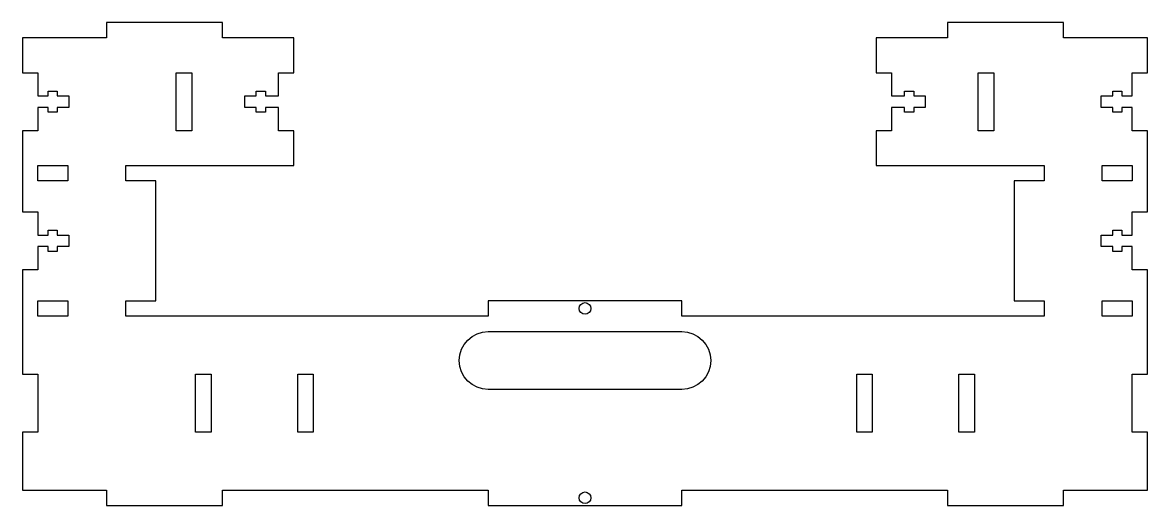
# Model space of a CAD drawing. Header units: millimetres. Extents: x -245 to 45, y -60 to 65.
import ezdxf

# ---------------------------------------------------------------- set-up
doc = ezdxf.new("R2010")
doc.units = ezdxf.units.MM
doc.layers.get('0').update_dxf_attribs({"linetype": 'CONTINUOUS'})

msp = doc.modelspace()

# ---------------------------------------------------------------- linework, layer by layer
for points in [[(-75, -56.5), (-6.27, -56.5), (-6.27, -60.5), (23.73, -60.5), (23.73, -56.5), (45.46, -56.5), (45.46, -41.5), (41.46, -41.5), (41.46, -26.5), (45.46, -26.5), (45.46, 0.5), (41.46, 0.5), (41.46, 6.5), (38.86, 6.5), (38.86, 5.25), (36.46, 5.25), (36.46, 6.5), (33.46, 6.5), (33.46, 9.5), (36.46, 9.5), (36.46, 10.75), (38.86, 10.75), (38.86, 9.5), (41.46, 9.5), (41.46, 15.5), (45.46, 15.5), (45.46, 36.5), (41.46, 36.5), (41.46, 42.5), (38.86, 42.5), (38.86, 41.25), (36.46, 41.25), (36.46, 42.5), (33.46, 42.5), (33.46, 45.5), (36.46, 45.5), (36.46, 46.75), (38.86, 46.75), (38.86, 45.5), (41.46, 45.5), (41.46, 51.5), (45.46, 51.5), (45.46, 60.5), (23.73, 60.5), (23.73, 64.5), (-6.27, 64.5), (-6.27, 60.5), (-24.7, 60.5), (-24.7, 51.5), (-20.7, 51.5), (-20.7, 45.5), (-17.4, 45.5), (-17.4, 46.75), (-15, 46.75), (-15, 45.5), (-12, 45.5), (-12, 42.5), (-15, 42.5), (-15, 41.25), (-17.4, 41.25), (-17.4, 42.5), (-20.7, 42.5), (-20.7, 36.5), (-24.7, 36.5), (-24.7, 27.5), (18.73, 27.5), (18.73, 23.5), (11, 23.5), (11, -7.5), (18.73, -7.5), (18.73, -11.5), (-75, -11.5), (-75, -7.5), (-125, -7.5), (-125, -11.5), (-218.73, -11.5), (-218.73, -7.5), (-211, -7.5), (-211, 23.5), (-218.73, 23.5), (-218.73, 27.5), (-175.3, 27.5), (-175.3, 36.5), (-179.3, 36.5), (-179.3, 42.5), (-182.6, 42.5), (-182.6, 41.25), (-185, 41.25), (-185, 42.5), (-188, 42.5), (-188, 45.5), (-185, 45.5), (-185, 46.75), (-182.6, 46.75), (-182.6, 45.5), (-179.3, 45.5), (-179.3, 51.5), (-175.3, 51.5), (-175.3, 60.5), (-193.73, 60.5), (-193.73, 64.5), (-223.73, 64.5), (-223.73, 60.5), (-245.46, 60.5), (-245.46, 51.5), (-241.46, 51.5), (-241.46, 45.5), (-238.86, 45.5), (-238.86, 46.75), (-236.46, 46.75), (-236.46, 45.5), (-233.46, 45.5), (-233.46, 42.5), (-236.46, 42.5), (-236.46, 41.25), (-238.86, 41.25), (-238.86, 42.5), (-241.46, 42.5), (-241.46, 36.5), (-245.46, 36.5), (-245.46, 15.5), (-241.46, 15.5), (-241.46, 9.5), (-238.86, 9.5), (-238.86, 10.75), (-236.46, 10.75), (-236.46, 9.5), (-233.46, 9.5), (-233.46, 6.5), (-236.46, 6.5), (-236.46, 5.25), (-238.86, 5.25), (-238.86, 6.5), (-241.46, 6.5), (-241.46, 0.5), (-245.46, 0.5), (-245.46, -26.5), (-241.46, -26.5), (-241.46, -41.5), (-245.46, -41.5), (-245.46, -56.5), (-223.73, -56.5), (-223.73, -60.5), (-193.73, -60.5), (-193.73, -56.5), (-125, -56.5), (-125, -60.5), (-75, -60.5)], [(-205.7, 36.5), (-205.7, 51.5), (-201.7, 51.5), (-201.7, 36.5)], [(5.7, 51.5), (5.7, 36.5), (1.7, 36.5), (1.7, 51.5)], [(-241.46, 27.5), (-233.73, 27.5), (-233.73, 23.5), (-241.46, 23.5)], [(33.73, 27.5), (41.46, 27.5), (41.46, 23.5), (33.73, 23.5)], [(-241.46, -11.5), (-241.46, -7.5), (-233.73, -7.5), (-233.73, -11.5)], [(41.46, -7.5), (41.46, -11.5), (33.73, -11.5), (33.73, -7.5)], [(-200.7, -26.5), (-196.7, -26.5), (-196.7, -41.5), (-200.7, -41.5)], [(-174.3, -26.5), (-170.3, -26.5), (-170.3, -41.5), (-174.3, -41.5)], [(-25.7, -41.5), (-29.7, -41.5), (-29.7, -26.5), (-25.7, -26.5)], [(-3.3, -26.5), (0.7, -26.5), (0.7, -41.5), (-3.3, -41.5)]]:
    msp.add_lwpolyline(points, close=True)
msp.add_lwpolyline([(-125, -15.5), (-75, -15.5, -1), (-75, -30.5), (-125, -30.5, -1)], format="xyb", close=True)
for centre in [(-100, -9.5), (-100, -58.5)]:
    msp.add_circle(centre, 1.5)

doc.saveas('drawing.dxf')
